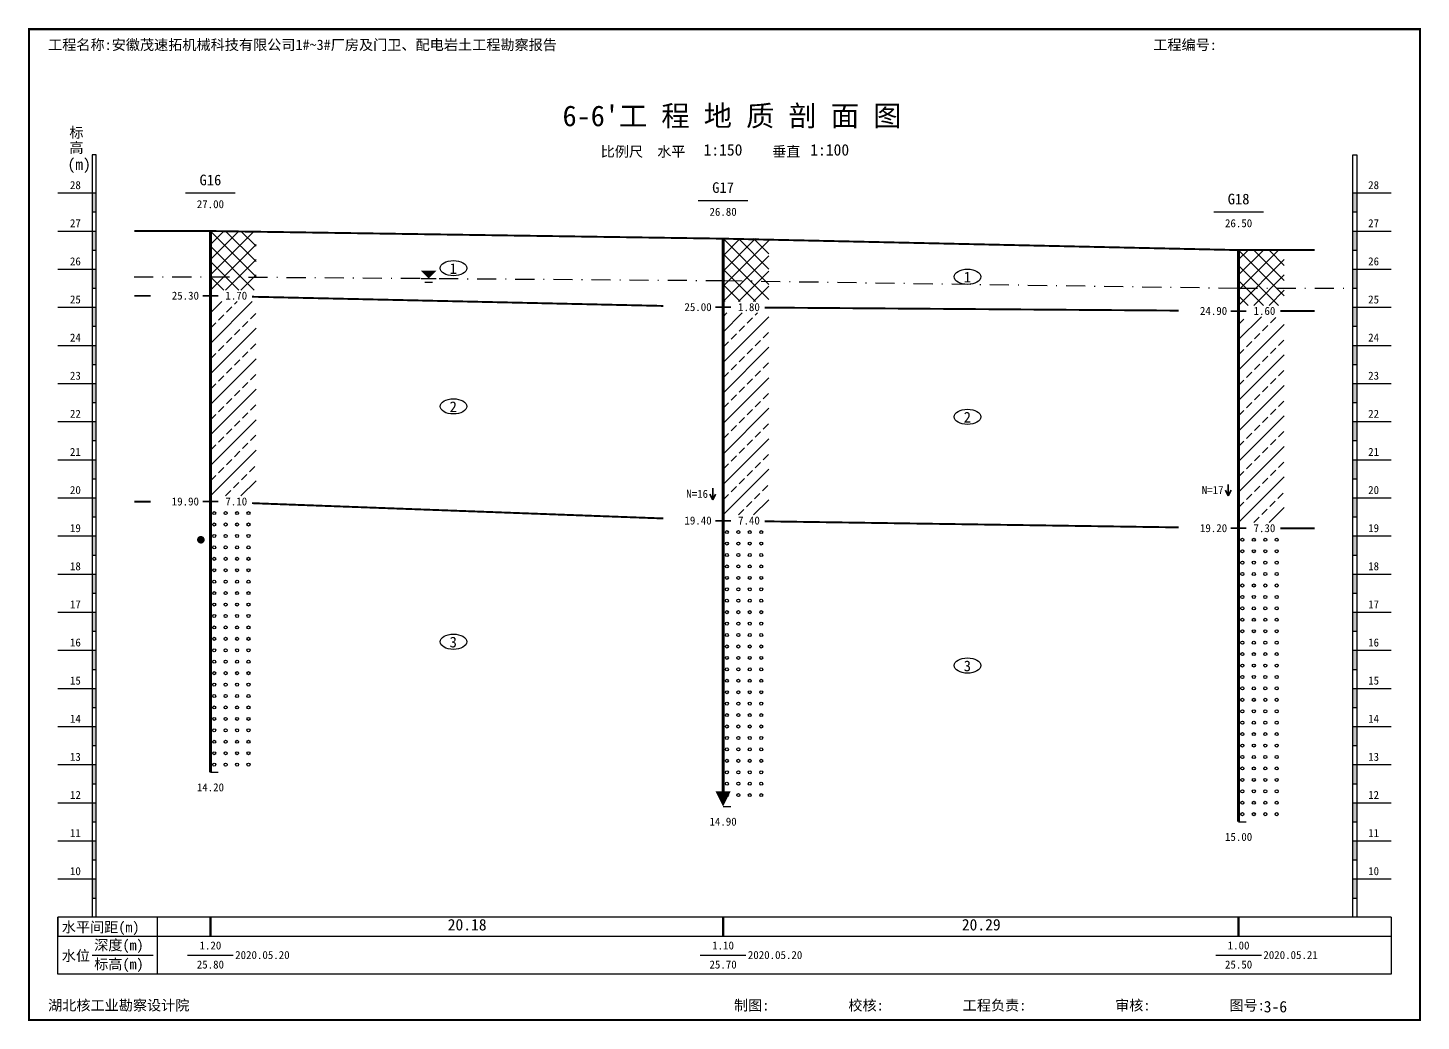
# Model space of a CAD drawing. Extents: x 2025205 to 2402328, y -557483 to 329036.
# Drawn here: x 2350683 to 2354339, y 274556 to 277162 of the extents above; entities that cross this region are included whole.
import ezdxf
from ezdxf.enums import TextEntityAlignment as Align

# ---------------------------------------------------------------- set-up
doc = ezdxf.new("R2010")
doc.units = 0
doc.header["$LTSCALE"] = 1500
doc.header["$MEASUREMENT"] = 0
for name, color, linetype in [('1', 7, 'Continuous'), ('10', 7, 'Continuous'), ('3', 4, 'Continuous')]:
    doc.layers.add(name, color=color, linetype=linetype)
doc.layers.add('2', color=7, linetype='Continuous', lineweight=35, true_color=0x555555)
doc.styles.add('黑体', font='simhei.ttf', dxfattribs={"width": 0.6})

msp = doc.modelspace()

# ---------------------------------------------------------------- linework, layer by layer
for p, q in [((2351162.1, 276514.1), (2351277.1, 276629.1)), ((2351162.1, 276554.1), (2351237.1, 276629.1)), ((2351162.1, 276594.1), (2351197.1, 276629.1)), ((2351162.1, 276629.1), (2351282.1, 276509.1)), ((2351202.1, 276629.1), (2351282.1, 276549.1)), ((2351242.1, 276629.1), (2351282.1, 276589.1)), ((2351162.1, 276474.1), (2351282.1, 276594.1)), ((2351162.1, 276589.1), (2351277.1, 276474.1)), ((2352507.4, 276524.1), (2352592.4, 276609.1)), ((2352507.4, 276564.1), (2352552.4, 276609.1)), ((2352507.4, 276604.1), (2352512.4, 276609.1)), ((2352507.4, 276609.1), (2352627.4, 276489.1)), ((2352507.4, 276484.1), (2352627.4, 276604.1)), ((2352547.4, 276609.1), (2352627.4, 276529.1)), ((2352587.4, 276609.1), (2352627.4, 276569.1)), ((2353860.1, 276474.1), (2353965.1, 276579.1)), ((2353860.1, 276514.1), (2353925.1, 276579.1)), ((2353860.1, 276554.1), (2353885.1, 276579.1)), ((2353860.1, 276579.1), (2353980.1, 276459.1)), ((2353900.1, 276579.1), (2353980.1, 276499.1)), ((2353940.1, 276579.1), (2353980.1, 276539.1)), ((2351162.1, 276549.1), (2351237.1, 276474.1)), ((2351202.1, 276474.1), (2351282.1, 276554.1)), ((2352507.4, 276569.1), (2352627.4, 276449.1)), ((2352507.4, 276444.1), (2352627.4, 276564.1)), ((2353860.1, 276434.1), (2353980.1, 276554.1)), ((2351162.1, 276509.1), (2351197.1, 276474.1)), ((2351242.1, 276474.1), (2351282.1, 276514.1)), ((2352507.4, 276529.1), (2352592.4, 276444.1)), ((2352547.4, 276444.1), (2352627.4, 276524.1)), ((2353860.1, 276539.1), (2353965.1, 276434.1)), ((2353900.1, 276434.1), (2353980.1, 276514.1)), ((2352507.4, 276489.1), (2352552.4, 276444.1)), ((2352587.4, 276444.1), (2352627.4, 276484.1)), ((2353860.1, 276499.1), (2353925.1, 276434.1)), ((2353940.1, 276434.1), (2353980.1, 276474.1)), ((2351162.1, 276334.1), (2351272.1, 276444.1)), ((2351162.1, 276414.1), (2351192.1, 276444.1)), ((2351225.1, 276437.1), (2351232.1, 276444.1)), ((2352507.4, 276449.1), (2352512.4, 276444.1)), ((2353860.1, 276459.1), (2353885.1, 276434.1)), ((2351183.1, 276395.1), (2351197.1, 276409.1)), ((2351204.1, 276416.1), (2351218.1, 276430.1)), ((2351267.1, 276399.1), (2351281.1, 276413.1)), ((2352507.4, 276404.1), (2352517.4, 276414.1)), ((2352507.4, 276364.1), (2352557.4, 276414.1)), ((2352507.4, 276284.1), (2352627.4, 276404.1)), ((2352570.4, 276387.1), (2352584.4, 276401.1)), ((2352591.4, 276408.1), (2352597.4, 276414.1)), ((2353860.1, 276344.1), (2353920.1, 276404.1)), ((2353860.1, 276384.1), (2353874.1, 276398.1)), ((2353944.1, 276388.1), (2353958.1, 276402.1)), ((2351162.1, 276374.1), (2351176.1, 276388.1)), ((2351162.1, 276254.1), (2351282.1, 276374.1)), ((2351225.1, 276357.1), (2351239.1, 276371.1)), ((2351246.1, 276378.1), (2351260.1, 276392.1)), ((2352528.4, 276345.1), (2352542.4, 276359.1)), ((2352549.4, 276366.1), (2352563.4, 276380.1)), ((2352612.4, 276349.1), (2352626.4, 276363.1)), ((2353860.1, 276264.1), (2353980.1, 276384.1)), ((2353902.1, 276346.1), (2353916.1, 276360.1)), ((2353923.1, 276367.1), (2353937.1, 276381.1)), ((2351183.1, 276315.1), (2351197.1, 276329.1)), ((2351204.1, 276336.1), (2351218.1, 276350.1)), ((2351267.1, 276319.1), (2351281.1, 276333.1)), ((2352507.4, 276324.1), (2352521.4, 276338.1)), ((2352507.4, 276204.1), (2352627.4, 276324.1)), ((2352570.4, 276307.1), (2352584.4, 276321.1)), ((2352591.4, 276328.1), (2352605.4, 276342.1)), ((2353881.1, 276325.1), (2353895.1, 276339.1)), ((2353944.1, 276308.1), (2353958.1, 276322.1)), ((2353965.1, 276329.1), (2353979.1, 276343.1)), ((2351162.1, 276294.1), (2351176.1, 276308.1)), ((2351162.1, 276174.1), (2351282.1, 276294.1)), ((2351225.1, 276277.1), (2351239.1, 276291.1)), ((2351246.1, 276298.1), (2351260.1, 276312.1)), ((2352549.4, 276286.1), (2352563.4, 276300.1)), ((2353860.1, 276304.1), (2353874.1, 276318.1)), ((2353860.1, 276184.1), (2353980.1, 276304.1)), ((2353923.1, 276287.1), (2353937.1, 276301.1)), ((2351183.1, 276235.1), (2351197.1, 276249.1)), ((2351204.1, 276256.1), (2351218.1, 276270.1)), ((2351267.1, 276239.1), (2351281.1, 276253.1)), ((2352507.4, 276244.1), (2352521.4, 276258.1)), ((2352528.4, 276265.1), (2352542.4, 276279.1)), ((2352591.4, 276248.1), (2352605.4, 276262.1)), ((2352612.4, 276269.1), (2352626.4, 276283.1)), ((2353881.1, 276245.1), (2353895.1, 276259.1)), ((2353902.1, 276266.1), (2353916.1, 276280.1)), ((2353965.1, 276249.1), (2353979.1, 276263.1)), ((2351162.1, 276214.1), (2351176.1, 276228.1)), ((2351162.1, 276094.1), (2351282.1, 276214.1)), ((2351225.1, 276197.1), (2351239.1, 276211.1)), ((2351246.1, 276218.1), (2351260.1, 276232.1)), ((2352507.4, 276124.1), (2352627.4, 276244.1)), ((2352549.4, 276206.1), (2352563.4, 276220.1)), ((2352570.4, 276227.1), (2352584.4, 276241.1)), ((2353860.1, 276224.1), (2353874.1, 276238.1)), ((2353860.1, 276104.1), (2353980.1, 276224.1)), ((2353923.1, 276207.1), (2353937.1, 276221.1)), ((2353944.1, 276228.1), (2353958.1, 276242.1)), ((2351204.1, 276176.1), (2351218.1, 276190.1)), ((2352507.4, 276164.1), (2352521.4, 276178.1)), ((2352528.4, 276185.1), (2352542.4, 276199.1)), ((2352591.4, 276168.1), (2352605.4, 276182.1)), ((2352612.4, 276189.1), (2352626.4, 276203.1)), ((2353881.1, 276165.1), (2353895.1, 276179.1)), ((2353902.1, 276186.1), (2353916.1, 276200.1)), ((2353965.1, 276169.1), (2353979.1, 276183.1)), ((2351162.1, 276134.1), (2351176.1, 276148.1)), ((2351183.1, 276155.1), (2351197.1, 276169.1)), ((2351246.1, 276138.1), (2351260.1, 276152.1)), ((2351267.1, 276159.1), (2351281.1, 276173.1)), ((2352507.4, 276044.1), (2352627.4, 276164.1)), ((2352549.4, 276126.1), (2352563.4, 276140.1)), ((2352570.4, 276147.1), (2352584.4, 276161.1)), ((2353860.1, 276144.1), (2353874.1, 276158.1)), ((2353860.1, 276024.1), (2353980.1, 276144.1)), ((2353923.1, 276127.1), (2353937.1, 276141.1)), ((2353944.1, 276148.1), (2353958.1, 276162.1)), ((2351162.1, 276014.1), (2351282.1, 276134.1)), ((2351204.1, 276096.1), (2351218.1, 276110.1)), ((2351225.1, 276117.1), (2351239.1, 276131.1)), ((2352528.4, 276105.1), (2352542.4, 276119.1)), ((2352591.4, 276088.1), (2352605.4, 276102.1)), ((2352612.4, 276109.1), (2352626.4, 276123.1)), ((2353902.1, 276106.1), (2353916.1, 276120.1)), ((2353965.1, 276089.1), (2353979.1, 276103.1)), ((2351162.1, 276054.1), (2351176.1, 276068.1)), ((2351183.1, 276075.1), (2351197.1, 276089.1)), ((2351246.1, 276058.1), (2351260.1, 276072.1)), ((2351267.1, 276079.1), (2351281.1, 276093.1)), ((2352507.4, 276084.1), (2352521.4, 276098.1)), ((2352507.4, 275964.1), (2352627.4, 276084.1)), ((2352570.4, 276067.1), (2352584.4, 276081.1)), ((2353860.1, 276064.1), (2353874.1, 276078.1)), ((2353881.1, 276085.1), (2353895.1, 276099.1)), ((2353944.1, 276068.1), (2353958.1, 276082.1)), ((2351162.1, 275934.1), (2351282.1, 276054.1)), ((2351204.1, 276016.1), (2351218.1, 276030.1)), ((2351225.1, 276037.1), (2351239.1, 276051.1)), ((2352528.4, 276025.1), (2352542.4, 276039.1)), ((2352549.4, 276046.1), (2352563.4, 276060.1)), ((2352612.4, 276029.1), (2352626.4, 276043.1)), ((2353860.1, 275944.1), (2353980.1, 276064.1)), ((2353902.1, 276026.1), (2353916.1, 276040.1)), ((2353923.1, 276047.1), (2353937.1, 276061.1)), ((2351183.1, 275995.1), (2351197.1, 276009.1)), ((2351265.1, 275997.1), (2351279.1, 276011.1)), ((2352507.4, 276004.1), (2352521.4, 276018.1)), ((2352507.4, 275884.1), (2352627.4, 276004.1)), ((2352570.4, 275987.1), (2352584.4, 276001.1)), ((2352591.4, 276008.1), (2352605.4, 276022.1)), ((2353860.1, 275984.1), (2353874.1, 275998.1)), ((2353881.1, 276005.1), (2353895.1, 276019.1)), ((2353944.1, 275988.1), (2353958.1, 276002.1)), ((2353965.1, 276009.1), (2353979.1, 276023.1)), ((2351162.1, 275974.1), (2351176.1, 275988.1)), ((2351223.1, 275955.1), (2351237.1, 275969.1)), ((2351242.1, 275934.1), (2351282.1, 275974.1)), ((2351244.1, 275976.1), (2351258.1, 275990.1)), ((2352528.4, 275945.1), (2352542.4, 275959.1)), ((2352549.4, 275966.1), (2352563.4, 275980.1)), ((2352610.4, 275947.1), (2352624.4, 275961.1)), ((2353860.1, 275864.1), (2353980.1, 275984.1)), ((2353902.1, 275946.1), (2353916.1, 275960.1)), ((2353923.1, 275967.1), (2353937.1, 275981.1)), ((2351202.1, 275934.1), (2351216.1, 275948.1)), ((2352507.4, 275924.1), (2352521.4, 275938.1)), ((2352568.4, 275905.1), (2352582.4, 275919.1)), ((2352587.4, 275884.1), (2352627.4, 275924.1)), ((2352589.4, 275926.1), (2352603.4, 275940.1)), ((2353881.1, 275925.1), (2353895.1, 275939.1)), ((2353942.1, 275906.1), (2353956.1, 275920.1)), ((2353963.1, 275927.1), (2353977.1, 275941.1)), ((2352547.4, 275884.1), (2352561.4, 275898.1)), ((2353860.1, 275904.1), (2353874.1, 275918.1)), ((2353921.1, 275885.1), (2353935.1, 275899.1)), ((2353940.1, 275864.1), (2353980.1, 275904.1)), ((2353900.1, 275864.1), (2353914.1, 275878.1))]:
    msp.add_line(p, q)
for centre in [(2351172.1, 275889.1), (2351202.1, 275889.1), (2351232.1, 275889.1), (2351262.1, 275889.1), (2351172.1, 275859.1), (2351202.1, 275859.1), (2351232.1, 275859.1), (2351262.1, 275859.1), (2351172.1, 275829.1), (2351202.1, 275829.1), (2351232.1, 275829.1), (2351262.1, 275829.1), (2352517.4, 275839.1), (2352517.4, 275809.1), (2352547.4, 275839.1), (2352547.4, 275809.1), (2352577.4, 275839.1), (2352577.4, 275809.1), (2352607.4, 275839.1), (2352607.4, 275809.1), (2353870.1, 275819.1), (2353900.1, 275819.1), (2353930.1, 275819.1), (2353960.1, 275819.1), (2351172.1, 275799.1), (2351172.1, 275769.1), (2351202.1, 275799.1), (2351202.1, 275769.1), (2351232.1, 275799.1), (2351232.1, 275769.1), (2351262.1, 275799.1), (2351262.1, 275769.1), (2352517.4, 275779.1), (2352547.4, 275779.1), (2352577.4, 275779.1), (2352607.4, 275779.1), (2353870.1, 275789.1), (2353900.1, 275789.1), (2353930.1, 275789.1), (2353960.1, 275789.1), (2351172.1, 275739.1), (2351202.1, 275739.1), (2351232.1, 275739.1), (2351262.1, 275739.1), (2352517.4, 275749.1), (2352547.4, 275749.1), (2352577.4, 275749.1), (2352607.4, 275749.1), (2353870.1, 275759.1), (2353900.1, 275759.1), (2353930.1, 275759.1), (2353960.1, 275759.1), (2351172.1, 275709.1), (2351202.1, 275709.1), (2351232.1, 275709.1), (2351262.1, 275709.1), (2352517.4, 275719.1), (2352547.4, 275719.1), (2352577.4, 275719.1), (2352607.4, 275719.1), (2353870.1, 275729.1), (2353870.1, 275699.1), (2353900.1, 275729.1), (2353900.1, 275699.1), (2353930.1, 275729.1), (2353930.1, 275699.1), (2353960.1, 275729.1), (2353960.1, 275699.1), (2351172.1, 275679.1), (2351202.1, 275679.1), (2351232.1, 275679.1), (2351262.1, 275679.1), (2352517.4, 275689.1), (2352517.4, 275659.1), (2352547.4, 275689.1), (2352547.4, 275659.1), (2352577.4, 275689.1), (2352577.4, 275659.1), (2352607.4, 275689.1), (2352607.4, 275659.1), (2353870.1, 275669.1), (2353900.1, 275669.1), (2353930.1, 275669.1), (2353960.1, 275669.1), (2351172.1, 275649.1), (2351202.1, 275649.1), (2351232.1, 275649.1), (2351262.1, 275649.1), (2352517.4, 275629.1), (2352547.4, 275629.1), (2352577.4, 275629.1), (2352607.4, 275629.1), (2353870.1, 275639.1), (2353900.1, 275639.1), (2353930.1, 275639.1), (2353960.1, 275639.1), (2351172.1, 275619.1), (2351172.1, 275589.1), (2351202.1, 275619.1), (2351202.1, 275589.1), (2351232.1, 275619.1), (2351232.1, 275589.1), (2351262.1, 275619.1), (2351262.1, 275589.1), (2352517.4, 275599.1), (2352547.4, 275599.1), (2352577.4, 275599.1), (2352607.4, 275599.1), (2353870.1, 275609.1), (2353900.1, 275609.1), (2353930.1, 275609.1), (2353960.1, 275609.1), (2351172.1, 275559.1), (2351202.1, 275559.1), (2351232.1, 275559.1), (2351262.1, 275559.1), (2352517.4, 275569.1), (2352547.4, 275569.1), (2352577.4, 275569.1), (2352607.4, 275569.1), (2353870.1, 275579.1), (2353870.1, 275549.1), (2353900.1, 275579.1), (2353900.1, 275549.1), (2353930.1, 275579.1), (2353930.1, 275549.1), (2353960.1, 275579.1), (2353960.1, 275549.1), (2351172.1, 275529.1), (2351202.1, 275529.1), (2351232.1, 275529.1), (2351262.1, 275529.1), (2352517.4, 275539.1), (2352547.4, 275539.1), (2352577.4, 275539.1), (2352607.4, 275539.1), (2353870.1, 275519.1), (2353900.1, 275519.1), (2353930.1, 275519.1), (2353960.1, 275519.1), (2351172.1, 275499.1), (2351202.1, 275499.1), (2351232.1, 275499.1), (2351262.1, 275499.1), (2352517.4, 275509.1), (2352517.4, 275479.1), (2352547.4, 275509.1), (2352547.4, 275479.1), (2352577.4, 275509.1), (2352577.4, 275479.1), (2352607.4, 275509.1), (2352607.4, 275479.1), (2353870.1, 275489.1), (2353900.1, 275489.1), (2353930.1, 275489.1), (2353960.1, 275489.1), (2351172.1, 275469.1), (2351172.1, 275439.1), (2351202.1, 275469.1), (2351202.1, 275439.1), (2351232.1, 275469.1), (2351232.1, 275439.1), (2351262.1, 275469.1), (2351262.1, 275439.1), (2352517.4, 275449.1), (2352547.4, 275449.1), (2352577.4, 275449.1), (2352607.4, 275449.1), (2353870.1, 275459.1), (2353900.1, 275459.1), (2353930.1, 275459.1), (2353960.1, 275459.1), (2351172.1, 275409.1), (2351202.1, 275409.1), (2351232.1, 275409.1), (2351262.1, 275409.1), (2352517.4, 275419.1), (2352547.4, 275419.1), (2352577.4, 275419.1), (2352607.4, 275419.1), (2353870.1, 275429.1), (2353900.1, 275429.1), (2353930.1, 275429.1), (2353960.1, 275429.1), (2351172.1, 275379.1), (2351202.1, 275379.1), (2351232.1, 275379.1), (2351262.1, 275379.1), (2352517.4, 275389.1), (2352547.4, 275389.1), (2352577.4, 275389.1), (2352607.4, 275389.1), (2353870.1, 275399.1), (2353870.1, 275369.1), (2353900.1, 275399.1), (2353900.1, 275369.1), (2353930.1, 275399.1), (2353930.1, 275369.1), (2353960.1, 275399.1), (2353960.1, 275369.1), (2351172.1, 275349.1), (2351202.1, 275349.1), (2351232.1, 275349.1), (2351262.1, 275349.1), (2352517.4, 275359.1), (2352547.4, 275359.1), (2352577.4, 275359.1), (2352607.4, 275359.1), (2353870.1, 275339.1), (2353900.1, 275339.1), (2353930.1, 275339.1), (2353960.1, 275339.1), (2351172.1, 275319.1), (2351202.1, 275319.1), (2351232.1, 275319.1), (2351262.1, 275319.1), (2352517.4, 275329.1), (2352517.4, 275299.1), (2352547.4, 275329.1), (2352547.4, 275299.1), (2352577.4, 275329.1), (2352577.4, 275299.1), (2352607.4, 275329.1), (2352607.4, 275299.1), (2353870.1, 275309.1), (2353900.1, 275309.1), (2353930.1, 275309.1), (2353960.1, 275309.1), (2351172.1, 275289.1), (2351172.1, 275259.1), (2351202.1, 275289.1), (2351202.1, 275259.1), (2351232.1, 275289.1), (2351232.1, 275259.1), (2351262.1, 275289.1), (2351262.1, 275259.1), (2352517.4, 275269.1), (2352547.4, 275269.1), (2352577.4, 275269.1), (2352607.4, 275269.1), (2353870.1, 275279.1), (2353900.1, 275279.1), (2353930.1, 275279.1), (2353960.1, 275279.1), (2351172.1, 275229.1), (2351202.1, 275229.1), (2351232.1, 275229.1), (2351262.1, 275229.1), (2352517.4, 275239.1), (2352547.4, 275239.1), (2352577.4, 275239.1), (2352607.4, 275239.1), (2353870.1, 275249.1), (2353900.1, 275249.1), (2353930.1, 275249.1), (2353960.1, 275249.1), (2352517.4, 275209.1), (2352547.4, 275209.1), (2352577.4, 275209.1), (2352607.4, 275209.1), (2353870.1, 275219.1), (2353870.1, 275189.1), (2353900.1, 275219.1), (2353900.1, 275189.1), (2353930.1, 275219.1), (2353930.1, 275189.1), (2353960.1, 275219.1), (2353960.1, 275189.1), (2352517.4, 275179.1), (2352517.4, 275149.1), (2352547.4, 275179.1), (2352547.4, 275149.1), (2352577.4, 275179.1), (2352577.4, 275149.1), (2352607.4, 275179.1), (2352607.4, 275149.1), (2353870.1, 275159.1), (2353900.1, 275159.1), (2353930.1, 275159.1), (2353960.1, 275159.1), (2353870.1, 275129.1), (2353900.1, 275129.1), (2353930.1, 275129.1), (2353960.1, 275129.1), (2353870.1, 275099.1), (2353900.1, 275099.1), (2353930.1, 275099.1), (2353960.1, 275099.1)]:
    msp.add_circle(centre, 4)
at = {"layer": '1'}
for p, q in [((2350862.1, 276829.1), (2350852.1, 276829.1)), ((2350852.1, 276829.1), (2350852.1, 274829.1)), ((2350862.1, 274829.1), (2350862.1, 276829.1)), ((2354160.1, 274829.1), (2354160.1, 276829.1)), ((2354160.1, 276829.1), (2354170.1, 276829.1)), ((2354170.1, 276829.1), (2354170.1, 274829.1)), ((2350762.1, 276729.1), (2350862.1, 276729.1)), ((2351097.1, 276729.1), (2351227.1, 276729.1)), ((2354160.1, 276729.1), (2354260.1, 276729.1)), ((2352442.4, 276709.1), (2352572.4, 276709.1)), ((2350852.1, 276679.1), (2350862.1, 276679.1)), ((2353795.1, 276679.1), (2353925.1, 276679.1)), ((2354160.1, 276679.1), (2354170.1, 276679.1)), ((2350762.1, 276629.1), (2350862.1, 276629.1)), ((2354160.1, 276629.1), (2354260.1, 276629.1)), ((2350852.1, 276579.1), (2350862.1, 276579.1)), ((2354160.1, 276579.1), (2354170.1, 276579.1)), ((2350762.1, 276529.1), (2350862.1, 276529.1)), ((2354160.1, 276529.1), (2354260.1, 276529.1)), ((2350852.1, 276479.1), (2350862.1, 276479.1)), ((2354160.1, 276479.1), (2354170.1, 276479.1)), ((2350762.1, 276429.1), (2350862.1, 276429.1)), ((2354160.1, 276429.1), (2354260.1, 276429.1)), ((2350852.1, 276379.1), (2350862.1, 276379.1)), ((2354160.1, 276379.1), (2354170.1, 276379.1)), ((2350762.1, 276329.1), (2350862.1, 276329.1)), ((2354160.1, 276329.1), (2354260.1, 276329.1)), ((2350852.1, 276279.1), (2350862.1, 276279.1)), ((2354160.1, 276279.1), (2354170.1, 276279.1)), ((2350762.1, 276229.1), (2350862.1, 276229.1)), ((2354160.1, 276229.1), (2354260.1, 276229.1)), ((2350852.1, 276179.1), (2350862.1, 276179.1)), ((2354160.1, 276179.1), (2354170.1, 276179.1)), ((2350762.1, 276129.1), (2350862.1, 276129.1)), ((2354160.1, 276129.1), (2354260.1, 276129.1)), ((2350852.1, 276079.1), (2350862.1, 276079.1)), ((2354160.1, 276079.1), (2354170.1, 276079.1)), ((2350762.1, 276029.1), (2350862.1, 276029.1)), ((2354160.1, 276029.1), (2354260.1, 276029.1)), ((2350852.1, 275979.1), (2350862.1, 275979.1)), ((2354160.1, 275979.1), (2354170.1, 275979.1)), ((2350762.1, 275929.1), (2350862.1, 275929.1)), ((2354160.1, 275929.1), (2354260.1, 275929.1)), ((2350852.1, 275879.1), (2350862.1, 275879.1)), ((2354160.1, 275879.1), (2354170.1, 275879.1)), ((2350762.1, 275829.1), (2350862.1, 275829.1)), ((2354160.1, 275829.1), (2354260.1, 275829.1)), ((2350852.1, 275779.1), (2350862.1, 275779.1)), ((2354160.1, 275779.1), (2354170.1, 275779.1)), ((2350762.1, 275729.1), (2350862.1, 275729.1)), ((2354160.1, 275729.1), (2354260.1, 275729.1)), ((2350852.1, 275679.1), (2350862.1, 275679.1)), ((2354160.1, 275679.1), (2354170.1, 275679.1)), ((2350762.1, 275629.1), (2350862.1, 275629.1)), ((2354160.1, 275629.1), (2354260.1, 275629.1)), ((2350852.1, 275579.1), (2350862.1, 275579.1)), ((2354160.1, 275579.1), (2354170.1, 275579.1)), ((2350762.1, 275529.1), (2350862.1, 275529.1)), ((2354160.1, 275529.1), (2354260.1, 275529.1)), ((2350852.1, 275479.1), (2350862.1, 275479.1)), ((2354160.1, 275479.1), (2354170.1, 275479.1)), ((2350762.1, 275429.1), (2350862.1, 275429.1)), ((2354160.1, 275429.1), (2354260.1, 275429.1)), ((2350852.1, 275379.1), (2350862.1, 275379.1)), ((2354160.1, 275379.1), (2354170.1, 275379.1)), ((2350762.1, 275329.1), (2350862.1, 275329.1)), ((2354160.1, 275329.1), (2354260.1, 275329.1)), ((2350852.1, 275279.1), (2350862.1, 275279.1)), ((2354160.1, 275279.1), (2354170.1, 275279.1)), ((2350762.1, 275229.1), (2350862.1, 275229.1)), ((2354160.1, 275229.1), (2354260.1, 275229.1)), ((2351162.1, 275209.1), (2351182.1, 275209.1)), ((2350852.1, 275179.1), (2350862.1, 275179.1)), ((2354160.1, 275179.1), (2354170.1, 275179.1)), ((2350762.1, 275129.1), (2350862.1, 275129.1)), ((2352507.4, 275119.1), (2352527.4, 275119.1)), ((2354160.1, 275129.1), (2354260.1, 275129.1)), ((2350852.1, 275079.1), (2350862.1, 275079.1)), ((2353860.1, 275079.1), (2353880.1, 275079.1)), ((2354160.1, 275079.1), (2354170.1, 275079.1)), ((2350762.1, 275029.1), (2350862.1, 275029.1)), ((2354160.1, 275029.1), (2354260.1, 275029.1)), ((2350852.1, 274979.1), (2350862.1, 274979.1)), ((2354160.1, 274979.1), (2354170.1, 274979.1)), ((2350762.1, 274929.1), (2350862.1, 274929.1)), ((2354160.1, 274929.1), (2354260.1, 274929.1)), ((2350852.1, 274879.1), (2350862.1, 274879.1)), ((2354160.1, 274879.1), (2354170.1, 274879.1)), ((2354260.1, 274829.1), (2350762.1, 274829.1)), ((2350762.1, 274829.1), (2350762.1, 274779.1)), ((2350762.1, 274679.1), (2350762.1, 274829.1)), ((2351022.1, 274829.1), (2351022.1, 274679.1)), ((2354260.1, 274829.1), (2354260.1, 274679.1)), ((2350762.1, 274779.1), (2354260.1, 274779.1)), ((2354260.1, 274779.1), (2354260.1, 274679.1)), ((2350852.1, 274729.1), (2351012.1, 274729.1)), ((2351102.1, 274729.1), (2351222.1, 274729.1)), ((2352447.4, 274729.1), (2352567.4, 274729.1)), ((2353800.1, 274729.1), (2353920.1, 274729.1)), ((2354260.1, 274679.1), (2350762.1, 274679.1))]:
    msp.add_line(p, q, dxfattribs=at)
for points, const_width in [([(2350686.1, 274559.1), (2354336.1, 274559.1), (2354336.1, 277159.1), (2350686.1, 277159.1), (2350686.1, 274559.1)], 6), ([(2351162.1, 276629.1), (2351162.1, 275209.1)], 8), ([(2352507.4, 276609.1), (2352507.4, 275159.1)], 8), ([(2353860.1, 276579.1), (2353860.1, 275079.1)], 8), ([(2351162.1, 274829.1), (2351162.1, 274779.1)], 6), ([(2352507.4, 274829.1), (2352507.4, 274779.1)], 6), ([(2353860.1, 274829.1), (2353860.1, 274779.1)], 6)]:
    msp.add_lwpolyline(points, dxfattribs=dict(at, const_width=const_width))
for points in [[(2350852.1, 276729.1), (2350862.1, 276729.1), (2350852.1, 276679.1), (2350862.1, 276679.1)], [(2354160.1, 276729.1), (2354170.1, 276729.1), (2354160.1, 276679.1), (2354170.1, 276679.1)], [(2350852.1, 276629.1), (2350862.1, 276629.1), (2350852.1, 276579.1), (2350862.1, 276579.1)], [(2354160.1, 276629.1), (2354170.1, 276629.1), (2354160.1, 276579.1), (2354170.1, 276579.1)], [(2350852.1, 276529.1), (2350862.1, 276529.1), (2350852.1, 276479.1), (2350862.1, 276479.1)], [(2354160.1, 276529.1), (2354170.1, 276529.1), (2354160.1, 276479.1), (2354170.1, 276479.1)], [(2350852.1, 276429.1), (2350862.1, 276429.1), (2350852.1, 276379.1), (2350862.1, 276379.1)], [(2354160.1, 276429.1), (2354170.1, 276429.1), (2354160.1, 276379.1), (2354170.1, 276379.1)], [(2350852.1, 276329.1), (2350862.1, 276329.1), (2350852.1, 276279.1), (2350862.1, 276279.1)], [(2354160.1, 276329.1), (2354170.1, 276329.1), (2354160.1, 276279.1), (2354170.1, 276279.1)], [(2350852.1, 276229.1), (2350862.1, 276229.1), (2350852.1, 276179.1), (2350862.1, 276179.1)], [(2354160.1, 276229.1), (2354170.1, 276229.1), (2354160.1, 276179.1), (2354170.1, 276179.1)], [(2350852.1, 276129.1), (2350862.1, 276129.1), (2350852.1, 276079.1), (2350862.1, 276079.1)], [(2354160.1, 276129.1), (2354170.1, 276129.1), (2354160.1, 276079.1), (2354170.1, 276079.1)], [(2350852.1, 276029.1), (2350862.1, 276029.1), (2350852.1, 275979.1), (2350862.1, 275979.1)], [(2354160.1, 276029.1), (2354170.1, 276029.1), (2354160.1, 275979.1), (2354170.1, 275979.1)], [(2350852.1, 275929.1), (2350862.1, 275929.1), (2350852.1, 275879.1), (2350862.1, 275879.1)], [(2354160.1, 275929.1), (2354170.1, 275929.1), (2354160.1, 275879.1), (2354170.1, 275879.1)], [(2350852.1, 275829.1), (2350862.1, 275829.1), (2350852.1, 275779.1), (2350862.1, 275779.1)], [(2354160.1, 275829.1), (2354170.1, 275829.1), (2354160.1, 275779.1), (2354170.1, 275779.1)], [(2350852.1, 275729.1), (2350862.1, 275729.1), (2350852.1, 275679.1), (2350862.1, 275679.1)], [(2354160.1, 275729.1), (2354170.1, 275729.1), (2354160.1, 275679.1), (2354170.1, 275679.1)], [(2350852.1, 275629.1), (2350862.1, 275629.1), (2350852.1, 275579.1), (2350862.1, 275579.1)], [(2354160.1, 275629.1), (2354170.1, 275629.1), (2354160.1, 275579.1), (2354170.1, 275579.1)], [(2350852.1, 275529.1), (2350862.1, 275529.1), (2350852.1, 275479.1), (2350862.1, 275479.1)], [(2354160.1, 275529.1), (2354170.1, 275529.1), (2354160.1, 275479.1), (2354170.1, 275479.1)], [(2350852.1, 275429.1), (2350862.1, 275429.1), (2350852.1, 275379.1), (2350862.1, 275379.1)], [(2354160.1, 275429.1), (2354170.1, 275429.1), (2354160.1, 275379.1), (2354170.1, 275379.1)], [(2350852.1, 275329.1), (2350862.1, 275329.1), (2350852.1, 275279.1), (2350862.1, 275279.1)], [(2354160.1, 275329.1), (2354170.1, 275329.1), (2354160.1, 275279.1), (2354170.1, 275279.1)], [(2350852.1, 275229.1), (2350862.1, 275229.1), (2350852.1, 275179.1), (2350862.1, 275179.1)], [(2354160.1, 275229.1), (2354170.1, 275229.1), (2354160.1, 275179.1), (2354170.1, 275179.1)], [(2352487.4, 275159.1), (2352527.4, 275159.1), (2352507.4, 275119.1)], [(2350852.1, 275129.1), (2350862.1, 275129.1), (2350852.1, 275079.1), (2350862.1, 275079.1)], [(2354160.1, 275129.1), (2354170.1, 275129.1), (2354160.1, 275079.1), (2354170.1, 275079.1)], [(2350852.1, 275029.1), (2350862.1, 275029.1), (2350852.1, 274979.1), (2350862.1, 274979.1)], [(2354160.1, 275029.1), (2354170.1, 275029.1), (2354160.1, 274979.1), (2354170.1, 274979.1)], [(2350852.1, 274929.1), (2350862.1, 274929.1), (2350852.1, 274879.1), (2350862.1, 274879.1)], [(2354160.1, 274929.1), (2354170.1, 274929.1), (2354160.1, 274879.1), (2354170.1, 274879.1)]]:
    msp.add_solid(points, dxfattribs=at)
at = {"layer": '10'}
for p, q in [((2350962.1, 276509.1), (2351012.1, 276509.1)), ((2351036.1, 276509.1), (2351038.1, 276509.1)), ((2351062.1, 276509.1), (2351112.1, 276509.1)), ((2351136.1, 276509.1), (2351138.1, 276509.1)), ((2351162.1, 276509.1), (2351212.1, 276509.1)), ((2351162.1, 276509.1), (2351212.1, 276508.8)), ((2351236.1, 276509.1), (2351238.1, 276509.1)), ((2351236.1, 276508.6), (2351238.1, 276508.6)), ((2351262.1, 276508.4), (2351312.1, 276508)), ((2351336.1, 276507.8), (2351338.1, 276507.8)), ((2351362.1, 276507.6), (2351412.1, 276507.3)), ((2351436.1, 276507.1), (2351438.1, 276507.1)), ((2351462.1, 276506.9), (2351512.1, 276506.5)), ((2351536.1, 276506.4), (2351538.1, 276506.4)), ((2351562.1, 276506.2), (2351612.1, 276505.8)), ((2351636.1, 276505.6), (2351638.1, 276505.6)), ((2351662.1, 276505.4), (2351712.1, 276505)), ((2351714.8, 276504.9), (2351754.8, 276504.9)), ((2351736.1, 276504.9), (2351738.1, 276504.9)), ((2351762.1, 276504.7), (2351812.1, 276504.3)), ((2351836.1, 276504.1), (2351838.1, 276504.1)), ((2351862.1, 276503.9), (2351912.1, 276503.6)), ((2351936.1, 276503.4), (2351938.1, 276503.4)), ((2351724.8, 276494.9), (2351744.8, 276494.9)), ((2351962.1, 276503.2), (2352012.1, 276502.8)), ((2352036.1, 276502.6), (2352038.1, 276502.6)), ((2352062.1, 276502.4), (2352112.1, 276502.1)), ((2352136.1, 276501.9), (2352138.1, 276501.9)), ((2352162.1, 276501.7), (2352212.1, 276501.3)), ((2352236.1, 276501.1), (2352238.1, 276501.1)), ((2352262.1, 276501), (2352312.1, 276500.6)), ((2352336.1, 276500.4), (2352338.1, 276500.4)), ((2352362.1, 276500.2), (2352412.1, 276499.8)), ((2352436.1, 276499.7), (2352438.1, 276499.7)), ((2352462.1, 276499.5), (2352512.1, 276499.1)), ((2352507.4, 276499.1), (2352557.4, 276498.4)), ((2352536.1, 276498.9), (2352538.1, 276498.9)), ((2352581.4, 276498), (2352583.4, 276498)), ((2352607.4, 276497.7), (2352657.4, 276496.9)), ((2352681.4, 276496.6), (2352683.4, 276496.6)), ((2352707.4, 276496.2), (2352757.4, 276495.4)), ((2352781.4, 276495.1), (2352783.4, 276495.1)), ((2352807.4, 276494.7), (2352857.4, 276494)), ((2352881.4, 276493.6), (2352883.4, 276493.6)), ((2352907.4, 276493.2), (2352957.4, 276492.5)), ((2352981.4, 276492.1), (2352983.4, 276492.1)), ((2353007.4, 276491.7), (2353057.4, 276491)), ((2353081.4, 276490.6), (2353083.4, 276490.6)), ((2353107.4, 276490.3), (2353157.4, 276489.5)), ((2353181.4, 276489.2), (2353183.4, 276489.2)), ((2353207.4, 276488.8), (2353257.4, 276488)), ((2353281.4, 276487.7), (2353283.4, 276487.7)), ((2353307.4, 276487.3), (2353357.4, 276486.6)), ((2353381.4, 276486.2), (2353383.4, 276486.2)), ((2353407.4, 276485.8), (2353457.4, 276485.1)), ((2353481.4, 276484.7), (2353483.4, 276484.7)), ((2353507.4, 276484.3), (2353557.4, 276483.6)), ((2353581.4, 276483.3), (2353583.4, 276483.3)), ((2353607.4, 276482.9), (2353657.4, 276482.1)), ((2353681.4, 276481.8), (2353683.4, 276481.8)), ((2353707.4, 276481.4), (2353757.4, 276480.7)), ((2353781.4, 276480.3), (2353783.4, 276480.3)), ((2353807.4, 276479.9), (2353857.4, 276479.2)), ((2353860.1, 276479.1), (2353910.1, 276479.1)), ((2353881.4, 276478.8), (2353883.4, 276478.8)), ((2353934.1, 276479.1), (2353936.1, 276479.1)), ((2353960.1, 276479.1), (2354010.1, 276479.1)), ((2354034.1, 276479.1), (2354036.1, 276479.1)), ((2354060.1, 276479.1), (2354110.1, 276479.1)), ((2354134.1, 276479.1), (2354136.1, 276479.1))]:
    msp.add_line(p, q, dxfattribs=at)
msp.add_solid([(2351714.8, 276524.9), (2351754.8, 276524.9), (2351734.8, 276504.9)], dxfattribs=at)
at = {"layer": '2'}
for p, q in [((2351142.1, 276459.1), (2351182.1, 276459.1)), ((2352487.4, 276429.1), (2352527.4, 276429.1)), ((2353840.1, 276419.1), (2353880.1, 276419.1)), ((2353833.1, 275964.1), (2353833.1, 275934.1)), ((2351142.1, 275919.1), (2351182.1, 275919.1)), ((2352472.9, 275939.1), (2352480.4, 275924.1)), ((2352480.4, 275954.1), (2352480.4, 275924.1)), ((2352480.4, 275924.1), (2352487.9, 275939.1)), ((2353825.6, 275949.1), (2353833.1, 275934.1)), ((2353833.1, 275934.1), (2353840.6, 275949.1)), ((2352487.4, 275869.1), (2352527.4, 275869.1)), ((2353840.1, 275849.1), (2353880.1, 275849.1))]:
    msp.add_line(p, q, dxfattribs=at)
at = {"layer": '2', "const_width": 9.95}
msp.add_lwpolyline([(2351132.1, 275819.1, 1), (2351142.1, 275819.1, 1)], format="xyb", close=True, dxfattribs=at)
at = {"layer": '3', "const_width": 5}
for points in [[(2350962.1, 276629.1), (2351162.1, 276629.1)], [(2351162.1, 276629.1), (2352507.4, 276609.1)], [(2352507.4, 276609.1), (2353860.1, 276579.1)], [(2353860.1, 276579.1), (2354060.1, 276579.1)], [(2350962.1, 276459.1), (2351005, 276459.1)], [(2351271.3, 276456.7), (2352350.3, 276432.6)], [(2352616.7, 276428.3), (2353703, 276420.3)], [(2353969.3, 276419.1), (2354060.1, 276419.1)], [(2350962.1, 275919.1), (2351005, 275919.1)], [(2351271.3, 275915.1), (2352350.3, 275875)], [(2352616.7, 275867.5), (2353703, 275851.5)], [(2353969.3, 275849.1), (2354060.1, 275849.1)]]:
    msp.add_lwpolyline(points, dxfattribs=at)
at = {"layer": '3'}
for centre in [(2351799.8, 276531.6), (2353148.8, 276509.1), (2351799.8, 276169.1), (2353148.8, 276141.6), (2351799.8, 275551.6), (2353148.8, 275489.1)]:
    msp.add_ellipse(centre, major_axis=(35, 0), ratio=0.571429, dxfattribs=at)

# ---------------------------------------------------------------- texts
at = {"layer": '1', "style": '黑体'}
for s, height, p in [('工程名称:安徽茂速拓机械科技有限公司1#~3#厂房及门卫、配电岩土工程勘察报告', 27.2, (2350736.1, 277104.1)), ('工程编号:', 27.2, (2353636.1, 277104.1)), ("6-6'工 程 地 质 剖 面 图", 54.4, (2352086.1, 276904.1)), ('标', 27.2, (2350792.1, 276874.1)), ('高', 27.2, (2350792.1, 276834.1)), ('比例尺  水平', 27.2, (2352186.1, 276824.1)), ('1:150', 30, (2352456.1, 276827.1)), ('垂直', 27.2, (2352636.1, 276824.1)), ('1:100', 30, (2352736.1, 276827.1)), ('(m)', 30, (2350787.1, 276789.1)), ('28', 21, (2354200.1, 276739.1)), ('27', 21, (2354200.1, 276639.1)), ('26', 21, (2354200.1, 276539.1)), ('25', 21, (2354200.1, 276439.1)), ('24', 21, (2354200.1, 276339.1)), ('23', 21, (2354200.1, 276239.1)), ('22', 21, (2354200.1, 276139.1)), ('21', 21, (2354200.1, 276039.1)), ('20', 21, (2354200.1, 275939.1)), ('19', 21, (2354200.1, 275839.1)), ('18', 21, (2354200.1, 275739.1)), ('17', 21, (2354200.1, 275639.1)), ('16', 21, (2354200.1, 275539.1)), ('15', 21, (2354200.1, 275439.1)), ('14', 21, (2354200.1, 275339.1)), ('13', 21, (2354200.1, 275239.1)), ('12', 21, (2354200.1, 275139.1)), ('11', 21, (2354200.1, 275039.1)), ('10', 21, (2354200.1, 274939.1)), ('20.18', 30, (2351784.8, 274794.1)), ('20.29', 30, (2353133.8, 274794.1)), ('水平间距(m)', 27.2, (2350772.1, 274789.1)), ('深度(m)', 27.2, (2350857.1, 274742.1)), ('水位', 27.2, (2350772.1, 274714.1)), ('标高(m)', 27.2, (2350857.1, 274692.1)), ('2020.05.20', 21, (2351227.1, 274719.1)), ('2020.05.20', 21, (2352572.4, 274719.1)), ('2020.05.21', 21, (2353925.1, 274719.1)), ('湖北核工业勘察设计院', 27.2, (2350736.1, 274584.1)), ('制图:', 27.2, (2352536.1, 274584.1)), ('校核:', 27.2, (2352836.1, 274584.1)), ('工程负责:', 27.2, (2353136.1, 274584.1)), ('审核:', 27.2, (2353536.1, 274584.1)), ('图号:', 27.2, (2353836.1, 274584.1)), ('3-6', 30, (2353926.1, 274579.1))]:
    msp.add_text(s, height=height, dxfattribs=at).set_placement(p)
for s, p in [('28', (2350822.1, 276739.1)), ('27', (2350822.1, 276639.1)), ('26', (2350822.1, 276539.1)), ('25', (2350822.1, 276439.1)), ('24', (2350822.1, 276339.1)), ('23', (2350822.1, 276239.1)), ('22', (2350822.1, 276139.1)), ('21', (2350822.1, 276039.1)), ('20', (2350822.1, 275939.1)), ('19', (2350822.1, 275839.1)), ('18', (2350822.1, 275739.1)), ('17', (2350822.1, 275639.1)), ('16', (2350822.1, 275539.1)), ('15', (2350822.1, 275439.1)), ('14', (2350822.1, 275339.1)), ('13', (2350822.1, 275239.1)), ('12', (2350822.1, 275139.1)), ('11', (2350822.1, 275039.1)), ('10', (2350822.1, 274939.1))]:
    msp.add_text(s, height=21, dxfattribs=at).set_placement(p, align=Align.RIGHT)
for s, height, p in [('G16', 28, (2351162.1, 276749.1)), ('G17', 28, (2352507.4, 276729.1)), ('G18', 28, (2353860.1, 276699.1)), ('27.00', 21, (2351162.1, 276689.1)), ('26.80', 21, (2352507.4, 276669.1)), ('26.50', 21, (2353860.1, 276639.1)), ('14.20', 21, (2351162.1, 275159.1)), ('14.90', 21, (2352507.4, 275069.1)), ('15.00', 21, (2353860.1, 275029.1)), ('1.20', 21, (2351162.1, 274744.1)), ('1.10', 21, (2352507.4, 274744.1)), ('1.00', 21, (2353860.1, 274744.1)), ('25.80', 21, (2351162.1, 274694.1)), ('25.70', 21, (2352507.4, 274694.1)), ('25.50', 21, (2353860.1, 274694.1))]:
    msp.add_text(s, height=height, dxfattribs=at).set_placement(p, align=Align.CENTER)
at = {"layer": '2', "style": '黑体'}
for s, p in [('25.30', (2351132.1, 276449.1)), ('25.00', (2352477.4, 276419.1)), ('24.90', (2353830.1, 276409.1)), ('N=17', (2353820.6, 275939.1)), ('19.90', (2351132.1, 275909.1)), ('N=16', (2352467.9, 275929.1)), ('19.40', (2352477.4, 275859.1)), ('19.20', (2353830.1, 275839.1))]:
    msp.add_text(s, height=21, dxfattribs=at).set_placement(p, align=Align.RIGHT)
for s, p in [(' 1.70', (2351187.1, 276449.1)), (' 1.80', (2352532.4, 276419.1)), (' 1.60', (2353885.1, 276409.1)), (' 7.10', (2351187.1, 275909.1)), (' 7.40', (2352532.4, 275859.1)), (' 7.30', (2353885.1, 275839.1))]:
    msp.add_text(s, height=21, dxfattribs=at).set_placement(p)
at = {"layer": '3', "style": '黑体'}
for s, p in [('1', (2351789.8, 276516.6)), ('1', (2353138.8, 276494.1)), ('2', (2351789.8, 276154.1)), ('2', (2353138.8, 276126.6)), ('3', (2351789.8, 275536.6)), ('3', (2353138.8, 275474.1))]:
    msp.add_text(s, height=28, dxfattribs=at).set_placement(p)

doc.saveas('drawing.dxf')
